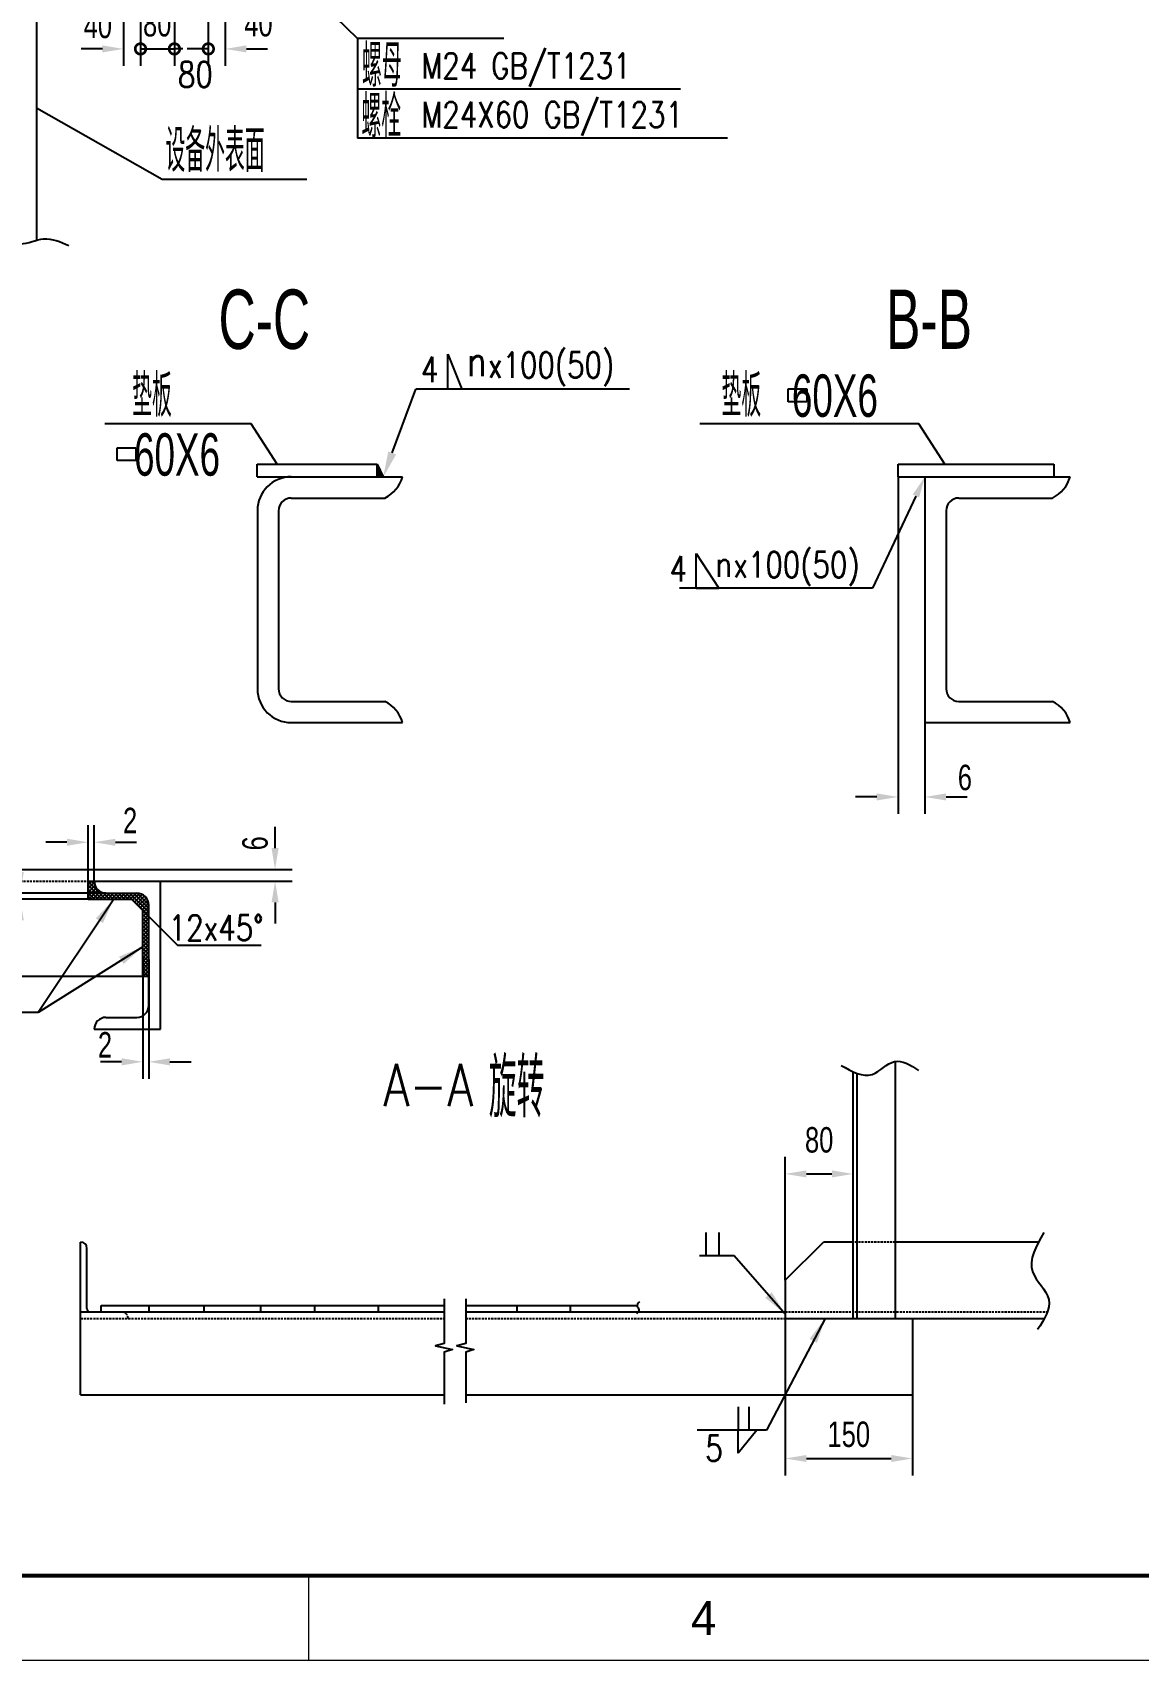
# Model space of a CAD drawing. Extents: x 148 to 221443, y -36682 to 6758.
# Drawn here: x 147377 to 149986, y -23588 to -19749 of the extents above; entities that cross this region are included whole.
import ezdxf
from ezdxf.enums import TextEntityAlignment as Align

# ---------------------------------------------------------------- set-up
doc = ezdxf.new("R2010")
doc.units = 0
doc.header["$LTSCALE"] = 10
doc.header["$MEASUREMENT"] = 0
doc.linetypes.add('HIDDENX2', pattern=[0.75, 0.5, -0.25])
doc.linetypes.add('PHANTOM', pattern=[2.5, 1.25, -0.25, 0.25, -0.25, 0.25, -0.25])
for name, color, linetype in [('2', 4, 'Continuous'), ('3', 255, 'Continuous'), ('6', 4, 'PHANTOM'), ('9', 6, 'Continuous'), ('WHITE', 7, 'Continuous')]:
    doc.layers.add(name, color=color, linetype=linetype)
doc.layers.add('2（细实线）', color=3, linetype='Continuous', lineweight=20)
doc.layers.add('图框层', color=7, linetype='Continuous', lineweight=15)
doc.styles.add('HZ', font='ROMS.SHX', dxfattribs={"width": 0.75, "bigfont": 'GBCBIG.SHX'})
doc.styles.get("Standard").update_dxf_attribs({"font": 'wison_e.shx', "width": 0.75, "bigfont": 'wison_c.shx'})
doc.styles.add('XW', font='ROMANS.shx', dxfattribs={"width": 0.85})
doc.dimstyles.new('DIM1', dxfattribs={"dimscale": 20, "dimtxt": 3, "dimasz": 2.5, "dimexe": 2, "dimexo": 0, "dimgap": 1, "dimtad": 0, "dimdec": 0, "dimzin": 0, "dimdsep": 46, "dimtxsty": 'Standard', "dimcen": 2, "dimclrd": 3, "dimclre": 3, "dimclrt": 3, "dimadec": 0, "dimazin": 0, "dimtfac": 0.666667, "dimtdec": 0, "dimtofl": 0, "dimtmove": 2, "dimatfit": 1, "dimfxl": 2, "dimtvp": 1.333333, "dimtolj": 1, "dimtzin": 0, "dimarcsym": 0})

# ---------------------------------------------------------------- blocks, each defined once
blk = doc.blocks.new('_DotSmall')
at = {"layer": 'WHITE', "color": 0, "const_width": 0.5}
blk.add_lwpolyline([(-0.0625, 0, 1), (0.0625, 0, 1)], format="xyb", close=True, dxfattribs=at)
blk = doc.blocks.new('*D1523')
at = {"layer": '2', "color": 3, "lineweight": -2}
for p, q in [((147591.4, -19519.7), (147591.4, -19827.5)), ((147631.4, -19515.7), (147631.4, -19827.5)), ((147541.4, -19787.5), (147491.4, -19787.5)), ((147631.4, -19787.5), (147681.4, -19787.5))]:
    blk.add_line(p, q, dxfattribs=at)
at = {"layer": '2', "color": 3}
blk.add_solid([(147541.4, -19795.9), (147541.4, -19779.2), (147591.4, -19787.5)], dxfattribs=at)
at = {"layer": 'Defpoints', "color": 0}
for p in [(147591.4, -19519.7), (147631.4, -19515.7), (147631.4, -19787.5)]:
    blk.add_point(p, dxfattribs=at)
at = {"layer": '2', "color": 3, "lineweight": -2, "xscale": 50, "yscale": 50, "zscale": 50, "rotation": 180}
blk.add_blockref('_DotSmall', (147631.4, -19787.5), dxfattribs=at)
at = {"layer": '2', "color": 3, "insert": (147530.7, -19732.5), "char_height": 60, "attachment_point": 5}
blk.add_mtext('\\A1;40', dxfattribs=at)
blk = doc.blocks.new('*D1524')
at = {"layer": '2', "color": 3, "lineweight": -2}
for p, q in [((147631.4, -19515.7), (147631.4, -19827.5)), ((147711.4, -19507.7), (147711.4, -19827.5)), ((147631.4, -19787.5), (147711.4, -19787.5))]:
    blk.add_line(p, q, dxfattribs=at)
at = {"layer": 'Defpoints', "color": 0}
for p in [(147631.4, -19515.7), (147711.4, -19507.7), (147711.4, -19787.5)]:
    blk.add_point(p, dxfattribs=at)
at = {"layer": '2', "color": 3, "lineweight": -2, "xscale": 50, "yscale": 50, "zscale": 50, "rotation": 180}
blk.add_blockref('_DotSmall', (147631.4, -19787.5), dxfattribs=at)
at = {"layer": '2', "color": 3, "lineweight": -2, "xscale": 50, "yscale": 50, "zscale": 50}
blk.add_blockref('_DotSmall', (147711.4, -19787.5), dxfattribs=at)
at = {"layer": '2', "color": 3, "insert": (147670.8, -19728.6), "char_height": 60, "attachment_point": 5}
blk.add_mtext('\\A1;80', dxfattribs=at)
blk = doc.blocks.new('*D1525')
at = {"layer": '2', "color": 3, "lineweight": -2}
for p, q in [((147791.4, -19499.7), (147791.4, -19827.5)), ((147831.4, -19470.7), (147831.4, -19827.5)), ((147791.4, -19787.5), (147741.4, -19787.5)), ((147881.4, -19787.5), (147931.4, -19787.5))]:
    blk.add_line(p, q, dxfattribs=at)
at = {"layer": '2', "color": 3}
blk.add_solid([(147881.4, -19779.2), (147881.4, -19795.9), (147831.4, -19787.5)], dxfattribs=at)
at = {"layer": 'Defpoints', "color": 0}
for p in [(147791.4, -19499.7), (147831.4, -19470.7), (147831.4, -19787.5)]:
    blk.add_point(p, dxfattribs=at)
at = {"layer": '2', "color": 3, "lineweight": -2, "xscale": 50, "yscale": 50, "zscale": 50}
blk.add_blockref('_DotSmall', (147791.4, -19787.5), dxfattribs=at)
at = {"layer": '2', "color": 3, "insert": (147909.7, -19728.6), "char_height": 60, "attachment_point": 5}
blk.add_mtext('\\A1;40', dxfattribs=at)
blk = doc.blocks.new('*D1554')
at = {"layer": '2', "color": 3, "lineweight": -2}
for p, q in [((149152.9, -22781.3), (149152.9, -23151.8)), ((149452.9, -22961.3), (149452.9, -23151.8)), ((149202.9, -23111.8), (149402.9, -23111.8))]:
    blk.add_line(p, q, dxfattribs=at)
at = {"layer": '2', "color": 3}
for points in [[(149202.9, -23103.5), (149202.9, -23120.1), (149152.9, -23111.8)], [(149402.9, -23120.1), (149402.9, -23103.5), (149452.9, -23111.8)]]:
    blk.add_solid(points, dxfattribs=at)
at = {"layer": 'Defpoints', "color": 0}
for p in [(149152.9, -22781.3), (149452.9, -22961.3), (149452.9, -23111.8)]:
    blk.add_point(p, dxfattribs=at)
at = {"layer": '2', "color": 3, "insert": (149302.9, -23055), "char_height": 60, "attachment_point": 5}
blk.add_mtext('\\A1;150', dxfattribs=at)
blk = doc.blocks.new('*D1556')
at = {"layer": '2', "color": 3, "lineweight": -2}
for p, q in [((149152.9, -22691.3), (149152.9, -22400.7)), ((149312.9, -22601.3), (149312.9, -22400.7)), ((149202.9, -22440.7), (149262.9, -22440.7))]:
    blk.add_line(p, q, dxfattribs=at)
at = {"layer": '2', "color": 3}
for points in [[(149202.9, -22432.3), (149202.9, -22449), (149152.9, -22440.7)], [(149262.9, -22449), (149262.9, -22432.3), (149312.9, -22440.7)]]:
    blk.add_solid(points, dxfattribs=at)
at = {"layer": 'Defpoints', "color": 0}
for p in [(149312.9, -22440.7), (149312.9, -22601.3), (149152.9, -22691.3)]:
    blk.add_point(p, dxfattribs=at)
at = {"layer": '2', "color": 3, "insert": (149232.9, -22360.7), "char_height": 60, "attachment_point": 5}
blk.add_mtext('\\A1;80', dxfattribs=at)
blk = doc.blocks.new('*D1563')
at = {"layer": '2', "color": 3, "lineweight": -2}
for p, q in [((149419, -20796.7), (149419, -21591.6)), ((149482.5, -21376.4), (149482.5, -21591.6)), ((149369, -21551.6), (149319, -21551.6)), ((149532.5, -21551.6), (149582.5, -21551.6))]:
    blk.add_line(p, q, dxfattribs=at)
at = {"layer": '2', "color": 3}
for points in [[(149369, -21560), (149369, -21543.3), (149419, -21551.6)], [(149532.5, -21543.3), (149532.5, -21560), (149482.5, -21551.6)]]:
    blk.add_solid(points, dxfattribs=at)
at = {"layer": 'Defpoints', "color": 0}
for p in [(149419, -20796.7), (149482.5, -21376.4), (149482.5, -21551.6)]:
    blk.add_point(p, dxfattribs=at)
at = {"layer": '2', "color": 3, "insert": (149576.8, -21506.1), "char_height": 60, "attachment_point": 5}
blk.add_mtext('\\A1;6', dxfattribs=at)
blk = doc.blocks.new('*D1571')
at = {"layer": '2', "color": 3, "lineweight": -2}
for p, q in [((147636.9, -21927.8), (147636.9, -22216.3)), ((147650.9, -21934.9), (147650.9, -22216.3)), ((147586.9, -22176.3), (147536.9, -22176.3)), ((147700.9, -22176.3), (147750.9, -22176.3))]:
    blk.add_line(p, q, dxfattribs=at)
at = {"layer": '2', "color": 3}
for points in [[(147586.9, -22184.7), (147586.9, -22168), (147636.9, -22176.3)], [(147700.9, -22168), (147700.9, -22184.7), (147650.9, -22176.3)]]:
    blk.add_solid(points, dxfattribs=at)
at = {"layer": 'Defpoints', "color": 0}
for p in [(147636.9, -21927.8), (147650.9, -21934.9), (147650.9, -22176.3)]:
    blk.add_point(p, dxfattribs=at)
at = {"layer": '2', "color": 3, "insert": (147547.6, -22136.2), "char_height": 60, "attachment_point": 5}
blk.add_mtext('\\A1;2', dxfattribs=at)
blk = doc.blocks.new('*D1572')
at = {"layer": '2', "color": 3, "lineweight": -2}
for p, q in [((147507.9, -21750.4), (147507.9, -21618.5)), ((147522.2, -21754.5), (147522.2, -21618.5)), ((147457.9, -21658.5), (147407.9, -21658.5)), ((147572.2, -21658.5), (147622.2, -21658.5))]:
    blk.add_line(p, q, dxfattribs=at)
at = {"layer": '2', "color": 3}
for points in [[(147457.9, -21666.8), (147457.9, -21650.2), (147507.9, -21658.5)], [(147572.2, -21650.2), (147572.2, -21666.8), (147522.2, -21658.5)]]:
    blk.add_solid(points, dxfattribs=at)
at = {"layer": 'Defpoints', "color": 0}
for p in [(147522.2, -21658.5), (147507.9, -21750.4), (147522.2, -21754.5)]:
    blk.add_point(p, dxfattribs=at)
at = {"layer": '2', "color": 3, "insert": (147606.8, -21607.2), "char_height": 60, "attachment_point": 5}
blk.add_mtext('\\A1;2', dxfattribs=at)
blk = doc.blocks.new('*D1573')
at = {"layer": '2', "color": 3, "lineweight": -2}
for p, q in [((147347.6, -21728.4), (147347.6, -21678.4)), ((147549.9, -21778.4), (147307.6, -21778.4)), ((147516.3, -21792.4), (147307.6, -21792.4)), ((147347.6, -21842.4), (147347.6, -21892.4))]:
    blk.add_line(p, q, dxfattribs=at)
at = {"layer": '2', "color": 3}
for points in [[(147339.2, -21728.4), (147355.9, -21728.4), (147347.6, -21778.4)], [(147355.9, -21842.4), (147339.2, -21842.4), (147347.6, -21792.4)]]:
    blk.add_solid(points, dxfattribs=at)
at = {"layer": 'Defpoints', "color": 0}
for p in [(147347.6, -21792.4), (147516.3, -21792.4), (147549.9, -21778.4)]:
    blk.add_point(p, dxfattribs=at)
at = {"layer": '2', "color": 3, "insert": (147296.7, -21826.5), "char_height": 60, "attachment_point": 5, "rotation": 90}
blk.add_mtext('\\A1;2', dxfattribs=at)
blk = doc.blocks.new('*D1576')
at = {"layer": '2', "color": 3, "lineweight": -2}
for p, q in [((147948.9, -21672.4), (147948.9, -21622.4)), ((147463.5, -21722.4), (147988.9, -21722.4)), ((147678.9, -21750.4), (147988.9, -21750.4)), ((147948.9, -21800.4), (147948.9, -21850.4))]:
    blk.add_line(p, q, dxfattribs=at)
at = {"layer": '2', "color": 3}
for points in [[(147940.6, -21672.4), (147957.3, -21672.4), (147948.9, -21722.4)], [(147957.3, -21800.4), (147940.6, -21800.4), (147948.9, -21750.4)]]:
    blk.add_solid(points, dxfattribs=at)
at = {"layer": 'Defpoints', "color": 0}
for p in [(147463.5, -21722.4), (147678.9, -21750.4), (147948.9, -21750.4)]:
    blk.add_point(p, dxfattribs=at)
at = {"layer": '2', "color": 3, "insert": (147901.9, -21661.1), "char_height": 60, "attachment_point": 5, "rotation": 90}
blk.add_mtext('\\A1;6', dxfattribs=at)
blk = doc.blocks.new('a2')
blk.add_line((15615.59, 9706.74), (15615.59, 9716.74))
at = {"layer": '图框层', "ltscale": 10}
blk.add_lwpolyline([(15311.09, 10126.74), (15905.09, 10126.74), (15905.09, 9706.74), (15311.09, 9706.74)], close=True, dxfattribs=at)
at = {"layer": '图框层', "ltscale": 10, "const_width": 0.5}
blk.add_lwpolyline([(15336.09, 10116.74), (15895.09, 10116.74), (15895.09, 9716.74), (15336.09, 9716.74)], close=True, dxfattribs=at)
at = {"style": 'HZ'}
blk.add_text('4', height=4, dxfattribs=at).set_placement((15662.17, 9711.74), align=Align.MIDDLE)

msp = doc.modelspace()

# ---------------------------------------------------------------- hatches: boundary and pattern name
at = {"layer": '2'}
h = msp.add_hatch(dxfattribs=at)
h.set_pattern_fill('ANSI37', color=256, scale=50, style=0)
h.set_pattern_definition([(135, (166223.549, -7860.475), (4.4194174, 4.4194174), []), (45, (166223.549, -7860.475), (4.4194174, -4.4194174), [])])
h.paths.add_polyline_path([(147549.8677, -21778.4386, -0.414213562), (147521.8677, -21750.4386), (147507.8677, -21750.4386), (147507.8677, -21792.4386), (147609.8677, -21792.4386), (147636.8677, -21819.4386), (147650.8677, -21833.4386), (147650.8677, -21806.4386, 0.414213562), (147622.8677, -21778.4386)])
h = msp.add_hatch(dxfattribs=at)
h.set_pattern_fill('ANSI37', color=256, scale=50, style=0)
h.set_pattern_definition([(45, (147206.0857, -26401.2715), (-4.419417, 4.419417), []), (135, (147206.0857, -26401.2715), (-4.419417, -4.419417), [])])
h.paths.add_polyline_path([(147650.8677, -21833.4386), (147636.8677, -21819.4386), (147636.8677, -21974.4386), (147650.8677, -21974.4386)])

# ---------------------------------------------------------------- linework, layer by layer
at = {"color": 3, "linetype": 'Continuous'}
for p, q in [((147576.6308, -20728.2926), (147620.5444, -20728.2926)), ((147576.6308, -20758.2881), (147576.6308, -20728.2926)), ((147620.5444, -20728.2926), (147620.5444, -20758.2881)), ((147620.5444, -20758.2881), (147576.6308, -20758.2881))]:
    msp.add_line(p, q, dxfattribs=at)
for p, q in [((147906.9809, -20796.665), (147906.9809, -20766.665)), ((147906.9809, -20766.665), (148189.7821, -20766.665)), ((148189.7821, -20796.665), (148189.7821, -20766.665)), ((148189.7821, -20766.665), (148204.3843, -20796.665)), ((149419.0181, -20796.665), (149419.0181, -20766.665)), ((149419.0181, -20766.665), (149786.8824, -20766.665)), ((149786.8824, -20766.665), (149786.8824, -20796.665)), ((147906.9809, -20796.665), (148249.7136, -20796.665)), ((149419.0181, -20796.665), (149825.1098, -20796.665)), ((149482.4931, -20796.665), (149482.4931, -21376.4124)), ((147907.0969, -20876.665), (147907.0969, -21296.4124)), ((147957.0969, -20876.665), (147957.0969, -21296.4124)), ((147987.0969, -20846.665), (148208.1259, -20846.665)), ((149532.4931, -20876.665), (149532.4931, -21296.4124)), ((149562.4931, -20846.665), (149783.522, -20846.665)), ((147987.0969, -21326.4124), (148208.1259, -21326.4124)), ((149562.4931, -21326.4124), (149783.522, -21326.4124)), ((147987.0969, -21376.4124), (148249.7136, -21376.4124)), ((149482.4931, -21376.4124), (149825.1098, -21376.4124)), ((147182.7957, -21722.4386), (147507.8677, -21722.4386)), ((147507.8677, -21792.4386), (147507.8677, -21722.4386)), ((147507.8677, -21750.4386), (147678.8677, -21750.4386)), ((147678.8677, -22099.6018), (147678.8677, -21750.4386)), ((147507.8677, -21792.4386), (147609.8677, -21792.4386)), ((147549.8677, -21778.4386), (147622.8677, -21778.4386)), ((147609.8677, -21792.4386), (147636.8677, -21819.4386)), ((147636.8677, -21974.4386), (147636.8677, -21819.4386)), ((147650.8677, -22043.6018), (147650.8677, -21806.4386)), ((147182.7957, -21974.4386), (147636.8677, -21974.4386)), ((147636.8677, -21974.4386), (147650.8677, -21974.4386)), ((147549.8677, -22071.6018), (147622.8677, -22071.6018)), ((147521.8677, -22099.6018), (147678.8677, -22099.6018)), ((149412.9221, -22781.313), (149412.9221, -22174.9377)), ((149312.9221, -22781.313), (149312.9221, -22199.7366)), ((149322.9221, -22781.313), (149322.9221, -22203.8339)), ((147490.0941, -22961.313), (147490.0941, -22601.313)), ((149152.9221, -22691.313), (149242.9221, -22601.313)), ((149312.9221, -22601.313), (149242.9221, -22601.313)), ((149541.1084, -22601.313), (149412.9221, -22601.313)), ((149750.7581, -22601.313), (149541.1084, -22601.313)), ((147505.0926, -22758.313), (147505.0926, -22616.3115)), ((149152.9221, -22691.313), (149152.9221, -22781.313)), ((147538.563, -22766.313), (147538.5635, -22751.313)), ((147538.5635, -22751.313), (148348.0695, -22751.313)), ((147651.9407, -22766.313), (147651.9412, -22751.313)), ((147781.4801, -22766.313), (147781.4806, -22751.313)), ((147915.3376, -22766.313), (147915.3381, -22751.313)), ((148042.7181, -22766.313), (148042.7185, -22751.313)), ((148192.7681, -22766.313), (148192.7685, -22751.313)), ((148399.0011, -22751.3312), (148803.2504, -22751.3312)), ((148520.5021, -22766.3312), (148520.5026, -22751.3312)), ((148646.2246, -22766.3312), (148646.2251, -22751.3312)), ((147490.0941, -22766.313), (148348.0695, -22766.313)), ((148399.0011, -22766.313), (149152.9221, -22766.313)), ((149152.9221, -22781.313), (149541.1084, -22781.313)), ((149452.9221, -22781.313), (149452.9221, -22961.313)), ((149541.1084, -22781.313), (149764.4158, -22781.313)), ((147490.0941, -22961.313), (148348.0695, -22961.313)), ((148399.0011, -22961.313), (149452.9221, -22961.313))]:
    msp.add_line(p, q)
msp.add_lwpolyline([(148943.0412, -21059.5976), (148996.1388, -21059.5976)])
for centre, radius, start, end in [((147987.0969, -20876.665), 80, 90, 180), ((148173.5714, -20775.6287), 78.9947, 295.9398448, 344.5558076), ((149748.9676, -20775.6287), 78.9947, 295.9398448, 344.5558076), ((147987.0969, -20876.665), 30, 90, 180), ((147987.0969, -20876.665), 30, 90, 180), ((149562.4931, -20876.665), 30, 90, 180), ((147987.0969, -21296.4124), 80, 180, 270), ((147987.0969, -21296.4124), 30, 180, 270), ((149562.4931, -21296.4124), 30, 180, 270), ((148173.5714, -21397.4487), 78.9947, 15.4441924, 64.0601552), ((149748.9676, -21397.4487), 78.9947, 15.4441924, 64.0601552), ((147549.8677, -21750.4386), 28, 180, 270), ((147622.8677, -21806.4386), 28, 0, 90), ((147549.8677, -22099.6018), 28, 90, 180), ((147622.8677, -22043.6018), 28, 270, 0), ((147490.0941, -22616.3115), 14.9985, 0, 90), ((147513.0926, -22758.313), 8, 180, 270)]:
    msp.add_arc(centre, radius, start, end)
msp.add_solid([(148189.7821, -20767.3034), (148189.7821, -20796.665), (148204.3843, -20796.665)])
at = {"layer": '2'}
for p, q in [((148143.7613, -19762.9722), (147793.521, -19423.5024)), ((148488.559, -19762.9722), (148143.7613, -19762.9722)), ((148143.7613, -19762.9722), (148143.7613, -19997.8096)), ((147731.3659, -19787.5283), (147715.1159, -19787.5283)), ((148905.8968, -19882.2303), (148144.2838, -19882.2303)), ((147682.3043, -20095.2523), (147385.9279, -19927.1325)), ((149016.5755, -19997.8096), (148143.7613, -19997.8096)), ((148023.9705, -20095.2523), (147682.3043, -20095.2523)), ((148356.3087, -20589.7739), (148356.3087, -20507.5848)), ((148356.3087, -20507.5848), (148390.0541, -20589.7739)), ((148225.3125, -20740.4333), (148281.3848, -20589.7739)), ((148785.5534, -20589.7739), (148281.3848, -20589.7739)), ((149159.6912, -20589.5214), (149203.6049, -20589.5214)), ((149159.6912, -20619.517), (149159.6912, -20589.5214)), ((149203.6049, -20589.5214), (149203.6049, -20619.517)), ((149203.6049, -20619.517), (149159.6912, -20619.517)), ((147892.3966, -20672.0104), (147547.5085, -20672.0104)), ((147953.8363, -20766.665), (147892.3966, -20672.0104)), ((149467.7927, -20672.0104), (148951.6994, -20672.0104)), ((149529.2324, -20766.665), (149467.7927, -20672.0104)), ((149461.2428, -20841.9245), (149359.0408, -21059.5976)), ((149359.0408, -21059.5976), (148903.6052, -21059.5976)), ((147568.5464, -21792.4386), (147389.8996, -22059.7748)), ((147636.8677, -21819.4386), (147718.6131, -21901.1839)), ((147636.8677, -21904.9077), (147389.8996, -22059.7748)), ((147718.6131, -21901.1839), (147915.7436, -21901.1839)), ((147389.8996, -22059.7748), (147227.0243, -22059.7748)), ((149032.206, -22633.6495), (148950.7683, -22633.6495)), ((149152.9221, -22771.313), (149032.206, -22633.6495)), ((149247.0314, -22781.313), (149108.2564, -23044.8214)), ((149108.2564, -23044.8214), (148945.3811, -23044.8214))]:
    msp.add_line(p, q, dxfattribs=at)
at = {"layer": '2', "color": 7}
for p, q in [((148943.0412, -21059.5976), (148943.0412, -20977.4085)), ((148943.0412, -20977.4085), (148996.1388, -21059.5976)), ((148965.8001, -22579.0351), (148965.8001, -22633.6495)), ((148995.8014, -22579.0351), (148995.8014, -22633.6495)), ((149041.8505, -22990.207), (149041.8505, -23044.8214)), ((149067.0963, -22990.207), (149067.0963, -23044.8214)), ((149085.5852, -23044.8214), (149041.8505, -23099.4358)), ((149041.8505, -23099.4358), (149041.8505, -23044.8214)), ((149085.5852, -23044.8214), (149041.8505, -23044.8214))]:
    msp.add_line(p, q, dxfattribs=at)
at = {"layer": '2'}
for points in [[(148234.6845, -20743.9213), (148215.9406, -20736.9452), (148204.3843, -20796.665)], [(149453.6995, -20838.3828), (149468.7861, -20845.4662), (149482.4931, -20796.665)], [(147526.0405, -21838.0484), (147542.6693, -21849.1606), (147567.6915, -21793.7179)], [(147580.8408, -21928.5927), (147591.5509, -21945.4834), (147636.8677, -21904.9077)], [(149120.8822, -22719.6077), (149105.8447, -22732.7939), (149152.9221, -22771.313)], [(149227.921, -22839.0607), (149210.225, -22829.7412), (149247.0314, -22781.313)]]:
    msp.add_solid(points, dxfattribs=at)
at = {"layer": '3', "linetype": 'HIDDENX2'}
for p, q in [((147182.7957, -21750.4386), (147516.2677, -21750.4386)), ((149412.9221, -22601.313), (149312.9221, -22601.313)), ((147490.0941, -22781.313), (148348.0695, -22781.313)), ((148399.0011, -22781.313), (149152.9221, -22781.313)), ((149152.9221, -22766.313), (149771.3692, -22766.313))]:
    msp.add_line(p, q, dxfattribs=at)
msp.add_arc((147587.0956, -22781.313), 14.9985, 0, 90, dxfattribs=at)
at = {"layer": '6', "color": 3, "linetype": 'Continuous'}
msp.add_line((147385.9279, -18210.4643), (147385.9279, -20238.8436), dxfattribs=at)
at = {"layer": '9'}
for points in [[(148348.0695, -22735.4991), (148348.0695, -22840.3034), (148327.3204, -22846.2287), (148367.3365, -22854.3761), (148348.0695, -22861.0422), (148348.0695, -22983.6118)], [(148399.0011, -22735.4991), (148399.0011, -22840.3034), (148378.252, -22846.2287), (148418.2681, -22854.3761), (148399.0011, -22861.0422), (148399.0011, -22980.6292)]]:
    msp.add_lwpolyline(points, dxfattribs=at)
for points in [[(147309.1514, -20238.2323), (147347.7995, -20247.2457), (147402.8008, -20235.657), (147462.0612, -20251.1086)], [(149284.6967, -22184.6312), (149358.2957, -22205.8593), (149410.6769, -22175.3438), (149467.6995, -22196.572)], [(149763.1297, -22579.1623), (149736.5944, -22671.161), (149774.7389, -22736.6375), (149748.2036, -22807.9158)], [(148808.5824, -22742.0645), (148803.5475, -22753.5971), (148807.5335, -22760.0973), (148802.079, -22770.5816)]]:
    msp.add_spline(points, degree=3, dxfattribs=at)

# ---------------------------------------------------------------- block references
at = {"layer": '2（细实线）', "xscale": 20, "yscale": 20, "zscale": 20}
msp.add_blockref('a2', (-164283.1551, -217722.905), dxfattribs=at)

# ---------------------------------------------------------------- texts
at = {"layer": '2'}
for s, height, style, width, p in [('螺母', 100, 'HZ', 0.65, (148154.0065, -19876.8284)), ('M24 GB/T1231', 60, 'XW', 0.8, (148294.1916, -19857.235)), ('80', 60, 'XW', 0.8, (147719.7657, -19877.6994)), ('螺栓', 100, 'HZ', 0.65, (148152.7805, -19996.5857)), ('M24X60 GB/T1231', 60, 'XW', 0.8, (148294.1618, -19972.711)), ('设备外表面', 100, 'HZ', 0.65, (147690.2224, -20077.4449)), ('C-C', 140, 'HZ', 0.65, (147815.4124, -20495.0116)), ('B-B ', 140, 'HZ', 0.65, (149390.8085, -20495.0116)), ('x100(50)', 60, 'XW', 0.8, (148450.7932, -20562.8789)), ('4', 60, 'XW', 0.8, (148293.2695, -20573.6803)), ('n', 70, 'XW', 0.8, (148402.1914, -20559.0277)), ('垫板   ', 100, 'HZ', 0.65, (147611.7112, -20655.2086)), ('垫板   60X6', 100, 'HZ', 0.65, (149002.5414, -20655.2086)), ('   60X6', 100, 'HZ', 0.65, (147543.6611, -20793.9797)), ('4', 60, 'XW', 0.8, (148880.002, -21043.504)), ('n', 60, 'XW', 0.8, (148987.9266, -21032.501)), ('x100(50)', 60, 'XW', 0.8, (149029.9171, -21033.8996)), ('旋转', 140, 'HZ', 0.65, (148453.3656, -22307.8594))]:
    msp.add_text(s, height=height, dxfattribs=dict(at, style=style, width=width)).set_placement(p)
at = {"layer": '2', "style": 'XW', "width": 0.8}
for s, height, p in [('12x45%%D', 60, (147921.9488, -21860.0786)), ('A-A', 100, (148417.0519, -22231.2744)), ('5', 60, (149005.3778, -23087.7369))]:
    msp.add_text(s, height=height, dxfattribs=at).set_placement(p, align=Align.MIDDLE_RIGHT)

# ---------------------------------------------------------------- dimensions: what is measured, and where the dimension line sits
at = {"layer": '2'}
for base, p1, p2, override, picture, middle in [((147831.3659, -19787.5283), (147791.3659, -19499.6937), (147831.3659, -19470.7248), {"dimblk1": 'DOTSMALL', "dimsah": 1}, '*D1525', (147909.6749, -19728.5798)), ((147631.3659, -19787.5283), (147591.3659, -19519.6937), (147631.3659, -19515.6937), {"dimblk2": 'DOTSMALL', "dimsah": 1}, '*D1523', (147530.6939, -19732.5255)), ((147711.3659, -19787.5283), (147631.3659, -19515.6937), (147711.3659, -19507.6937), {"dimblk1": 'DOTSMALL', "dimblk2": 'DOTSMALL', "dimsah": 1}, '*D1524', (147670.838, -19728.5798))]:
    dim = msp.add_linear_dim(base=base, p1=p1, p2=p2, dimstyle='DIM1', override=override, dxfattribs=at)
    dim.commit()
    dim.dimension.update_dxf_attribs({"geometry": picture, "text_midpoint": middle, "dimtype": 160})
for base, p1, p2, text, picture, middle in [((149482.4931, -21551.6327), (149419.0181, -20796.665), (149482.4931, -21376.4124), '6', '*D1563', (149576.8348, -21506.056)), ((147522.164, -21658.5074), (147507.8677, -21750.4386), (147522.164, -21754.5006), '2', '*D1572', (147606.8393, -21607.2211)), ((147650.8677, -22176.3391), (147636.8677, -21927.7644), (147650.8677, -21934.9491), '2', '*D1571', (147547.6258, -22136.2104)), ((149452.9221, -23111.8045), (149152.9221, -22781.313), (149452.9221, -22961.313), '150', '*D1554', (149302.9221, -23055.0082))]:
    dim = msp.add_linear_dim(base=base, p1=p1, p2=p2, text=text, dimstyle='DIM1', dxfattribs=at)
    dim.commit()
    dim.dimension.update_dxf_attribs({"geometry": picture, "text_midpoint": middle, "dimtype": 160})
for base, p1, p2, text, picture, middle in [((147948.9258, -21750.4386), (147463.5033, -21722.4386), (147678.8677, -21750.4386), '6', '*D1576', (147901.9431, -21661.103)), ((147347.5674, -21792.4386), (147549.8677, -21778.4386), (147516.2677, -21792.4386), '2', '*D1573', (147296.6964, -21826.529))]:
    dim = msp.add_linear_dim(base=base, p1=p1, p2=p2, angle=90, text=text, dimstyle='DIM1', dxfattribs=at)
    dim.commit()
    dim.dimension.update_dxf_attribs({"geometry": picture, "text_midpoint": middle, "dimtype": 160})
dim = msp.add_linear_dim(base=(149312.9221, -22440.6825), p1=(149152.9221, -22691.313), p2=(149312.9221, -22601.313), text='80', dimstyle='DIM1', dxfattribs=at)
dim.commit()
dim.dimension.update_dxf_attribs({"geometry": '*D1556', "text_midpoint": (149232.9221, -22360.6825)})

doc.saveas('drawing.dxf')
